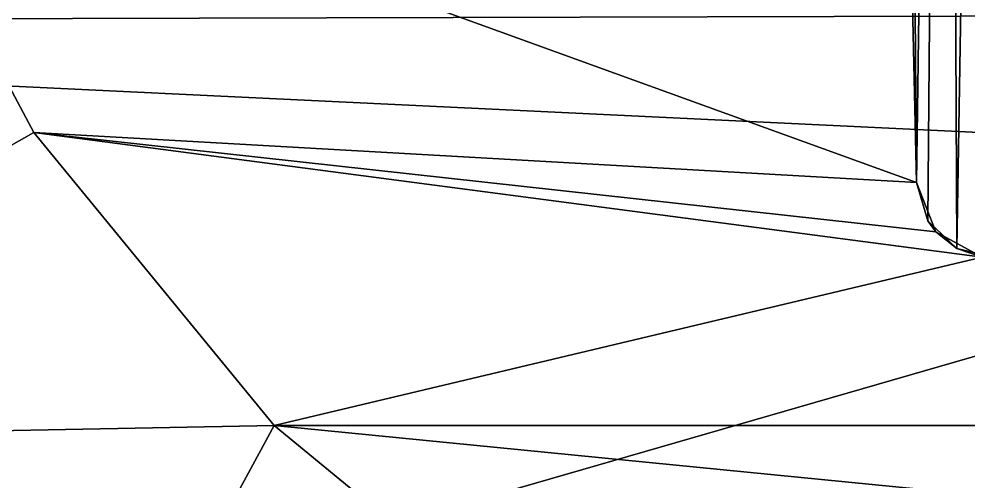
# Model space of a CAD drawing. Extents: x -5.6 to 5.6, y -5.6 to 5.6.
# Drawn here: x -2.935 to -1.217, y -2.575 to -1.738 of the extents above; entities that cross this region are included whole.
import ezdxf

# ---------------------------------------------------------------- set-up
doc = ezdxf.new("R2010")
doc.units = 0

msp = doc.modelspace()

# ---------------------------------------------------------------- linework, layer by layer
for points in [[(-1.256508, 1.85029, -1.687745), (-1.167885, 2.044576, -1.687745), (-1.237205, -2.152701, -1.687745)], [(-1.167885, 2.044576, -1.687745), (-1.166687, -2.169905, -1.687745), (-1.237205, -2.152701, -1.687745)], [(-1.332798, 0.885239, -1.687745), (-1.256508, 1.85029, -1.687745), (-1.309965, -2.033152, -1.687745)], [(-1.256508, 1.85029, -1.687745), (-1.289674, -2.102544, -1.687745), (-1.309965, -2.033152, -1.687745)], [(-1.256508, 1.85029, -1.687745), (-1.237205, -2.152701, -1.687745), (-1.289674, -2.102544, -1.687745)], [(-1.332798, 0.885239, -1.687745), (-1.309965, -2.033152, -1.687745), (-1.33592, -0.880521, -1.687745)], [(-1.999954, -0.000028), (-5.642665, 0), (-5.366553, -1.743422)], [(-1.732051, -1), (-1.999954, -0.000028), (-5.366553, -1.743422)], [(-1.33592, -0.880521, -3.187745), (-1.309965, -2.033152, -3.187745), (-3.23118, -1.338398, -3.187745)], [(-1.33592, -0.880521, -1.687745), (-1.309965, -2.033152, -3.187745), (-1.33592, -0.880521, -3.187745)], [(-1.309965, -2.033152, -1.687745), (-1.309965, -2.033152, -3.187745), (-1.33592, -0.880521, -1.687745)], [(-0.999949, -1.73208), (-1.732051, -1), (-5.366553, -1.743422)], [(-3.890027, -2.499969, -2.443872), (-3.23118, -1.338398, -3.187745), (-2.907885, -1.943242, -3.187745)], [(-1.309965, -2.033152, -3.187745), (-2.907885, -1.943242, -3.187745), (-3.23118, -1.338398, -3.187745)], [(-0.999949, -1.73208), (-5.366553, -1.743422), (0, -2)], [(0, -2), (-5.366553, -1.743422), (-4.565048, -3.316539)], [(-4.565048, -3.316539), (4.565048, -3.316539), (5.366553, -1.743422)], [(0, -2), (-4.565048, -3.316539), (5.366553, -1.743422)], [(-3.890027, -2.499969, -2.443872), (-2.907885, -1.943242, -3.187745), (-2.473073, -2.473073, -3.187745)], [(-1.191201, -2.168386, -3.187745), (-2.473073, -2.473073, -3.187745), (-2.907885, -1.943242, -3.187745)], [(-1.275193, -2.122382, -3.187745), (-1.191201, -2.168386, -3.187745), (-2.907885, -1.943242, -3.187745)], [(-1.309965, -2.033152, -3.187745), (-1.275193, -2.122382, -3.187745), (-2.907885, -1.943242, -3.187745)], [(-1.289674, -2.102544, -1.687745), (-1.275193, -2.122382, -3.187745), (-1.309965, -2.033152, -3.187745)], [(-1.289674, -2.102544, -1.687745), (-1.309965, -2.033152, -3.187745), (-1.309965, -2.033152, -1.687745)], [(-1.237205, -2.152701, -1.687745), (-1.275193, -2.122382, -3.187745), (-1.289674, -2.102544, -1.687745)], [(-1.237205, -2.152701, -1.687745), (-1.191201, -2.168386, -3.187745), (-1.275193, -2.122382, -3.187745)], [(-1.166687, -2.169905, -1.687745), (-1.191201, -2.168386, -3.187745), (-1.237205, -2.152701, -1.687745)], [(-1.191201, -2.168386, -3.187745), (2.473073, -2.473073, -3.187745), (-2.473073, -2.473073, -3.187745)], [(-3.890027, -2.499969, -2.443872), (-2.473073, -2.473073, -3.187745), (-3.028131, -3.49465, -2.443872)], [(-3.028131, -3.49465, -2.443872), (-2.473073, -2.473073, -3.187745), (-1.943242, -2.907885, -3.187745)], [(1.943242, -2.907885, -3.187745), (-1.943242, -2.907885, -3.187745), (-2.473073, -2.473073, -3.187745)], [(2.473073, -2.473073, -3.187745), (1.943242, -2.907885, -3.187745), (-2.473073, -2.473073, -3.187745)]]:
    msp.add_3dface(points)

doc.saveas('drawing.dxf')
